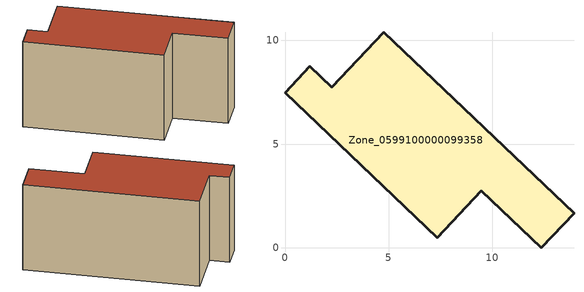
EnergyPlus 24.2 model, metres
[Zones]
Zone_0599100000099358
 floor ground (C_G): 4.77,10.39 13.93,1.67 12.35,0 9.46,2.74 7.33,0.49 0,7.46 1.2,8.74 2.26,7.74 z0
 wall outside (C_F): 1.2,8.74 0,7.46 7.33,0.49 9.46,2.74 12.35,0 13.93,1.67 4.77,10.39 2.26,7.74 1.2,8.74 z0:6.89
 roof outside (C_R): 4.77,10.39 2.26,7.74 1.2,8.74 0,7.46 7.33,0.49 9.46,2.74 12.35,0 13.93,1.67 z6.89
[BUILDING]
Pand.0599100000099358: North Axis=0; Terrain=City; Loads Convergence Tolerance Value=0.04; Temperature Convergence Tolerance Value=0.4; Solar Distribution=FullExterior; Maximum Number of Warmup Days=25; Minimum Number of Warmup Days=1
[Site:Location]
Rotterdam.The.Hague.AP_ZH_NLD Design_Conditions: Latitude=51.96; Longitude=4.45; Time Zone=1; Elevation=-4.5
[SITE:GROUNDTEMPERATURE:BUILDINGSURFACE]
18, 18, 18, 18, 18, 18, 18, 18, 18, 18, 18, 18
[MATERIAL] Thermal Absorptance=0.9; Solar Absorptance=0.7; Visible Absorptance=0.7
Name | Roughness | Thickness | Conductivity | Density | Specific Heat
G.TI.1975-1991 | MediumSmooth | 0.15 | 0.288461 | 540 | 1210
F.TI.1975-1991 | Rough | 0.3 | 0.230769 | 1920 | 840
R.TI.1975-1991 | MediumRough | 0.2 | 0.153846 | 1500 | 1000
[CONSTRUCTION]
C_G: G.TI.1975-1991
C_F: F.TI.1975-1991
C_R: R.TI.1975-1991
[ZONE]
Zone_0599100000099358: Type=1; Multiplier=1; Ceiling Height=Autocalculate; Volume=Autocalculate; Floor Area=autocalculate; Part of Total Floor Area=Yes
[ZONEINFILTRATION:DESIGNFLOWRATE]
Infil_Zone_0599100000099358: Zone or ZoneList or Space or SpaceList=Zone_0599100000099358; Schedule=AlwaysOn; Design Flow Rate Calculation Method=Flow/Area; Flow Rate per Floor Area=0.003; Constant Term Coefficient=1; Temperature Term Coefficient=0; Velocity Term Coefficient=0; Velocity Squared Term Coefficient=0
[HVACTEMPLATE:ZONE:IDEALLOADSAIRSYSTEM]
Zone_0599100000099358: Maximum Heating Supply Air Temperature=50; Minimum Cooling Supply Air Temperature=13; Maximum Heating Supply Air Humidity Ratio=0.0156; Minimum Cooling Supply Air Humidity Ratio=0.0077; Heating Limit=NoLimit; Cooling Limit=NoLimit; Dehumidification Control Type=ConstantSensibleHeatRatio; Cooling Sensible Heat Ratio=0.7; Dehumidification Setpoint=60; Humidification Control Type=None; Humidification Setpoint=30; Outdoor Air Method=None; Outdoor Air Flow Rate per Person=0.00944; Outdoor Air Flow Rate per Zone Floor Area=0; Outdoor Air Flow Rate per Zone=0; Demand Controlled Ventilation Type=None; Outdoor Air Economizer Type=NoEconomizer; Heat Recovery Type=None; Sensible Heat Recovery Effectiveness=0.7; Latent Heat Recovery Effectiveness=0.65
[ZONECONTROL:THERMOSTAT]
ThermostatControl_Zone_0599100000099358: Zone or ZoneList=Zone_0599100000099358; Control Type Schedule=DualSetpointControlType; Control 1=Thermostat_Zone_0599100000099358; Temperature Difference Between Cutout And Setpoint=0
[THERMOSTATSETPOINT:DUALSETPOINT]
Thermostat_Zone_0599100000099358: Heating Setpoint Temperature Schedule=HeatingSetpoint_Zone_0599100000099358; Cooling Setpoint Temperature Schedule=CoolingSetpoint_Zone_0599100000099358
[SCHEDULE:COMPACT]
HeatingSetpoint_Zone_0599100000099358: Through: 12/31, For: AllDays, Until: 24:00, 21
CoolingSetpoint_Zone_0599100000099358: Through: 12/31, For: AllDays, Until: 24:00, 24
DualSetpointControlType: Through: 12/31, For: AllDays, Until: 24:00, 4
AlwaysOn: Through: 12/31, For: AllDays, Until: 24:00, 1
